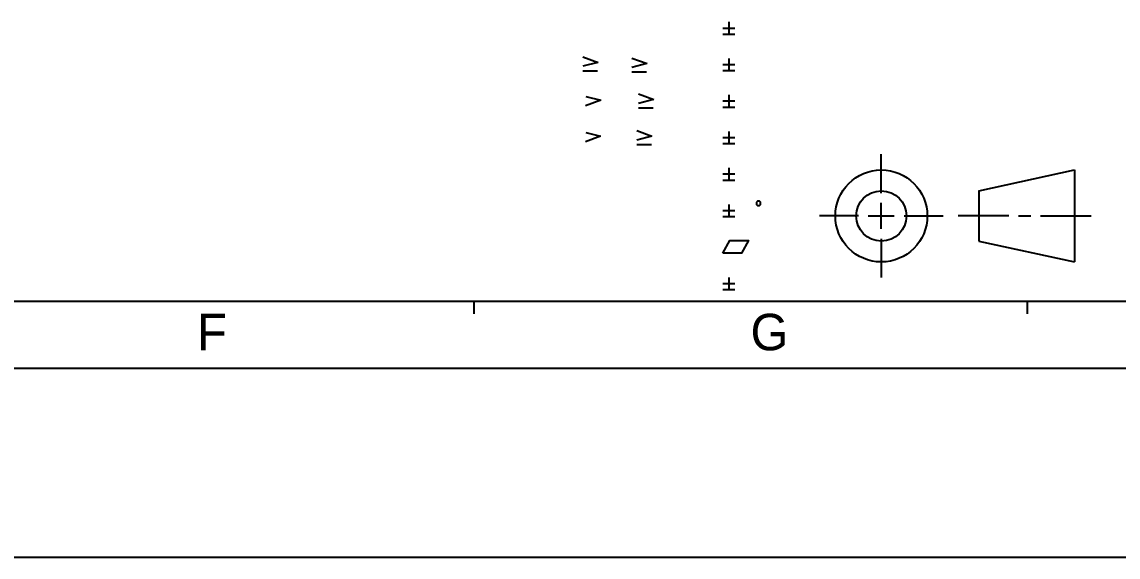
# Model space of a CAD drawing. Header units: millimetres. Extents: x 0 to 420, y 0 to 297.
# Drawn here: x 259.4 to 349.5, y 0 to 44 of the extents above; entities that cross this region are included whole.
import ezdxf

# ---------------------------------------------------------------- set-up
doc = ezdxf.new("R2010")
doc.units = ezdxf.units.MM
doc.header["$LTSCALE"] = 23.1
doc.layers.get('0').update_dxf_attribs({"linetype": 'CONTINUOUS'})
doc.styles.add('TEXTSTYLE_2', font='txt')

# ---------------------------------------------------------------- blocks, each defined once
blk = doc.blocks.new('SYM301_BL0', base_point=(310.529, 34.496))
at = {"color": 7, "linetype": 'CONTINUOUS'}
for p, q in [((309.909, 35.067), (311.149, 34.606)), ((311.124, 34.606), (309.909, 34.29)), ((309.909, 33.925), (311.1, 33.925))]:
    blk.add_line(p, q, dxfattribs=at)
blk = doc.blocks.new('SYM301_BL1', base_point=(310.669, 37.511))
at = {"color": 7, "linetype": 'CONTINUOUS'}
for p, q in [((310.05, 38.082), (311.289, 37.62)), ((311.265, 37.62), (310.05, 37.305)), ((310.05, 36.94), (311.24, 36.94))]:
    blk.add_line(p, q, dxfattribs=at)
blk = doc.blocks.new('SYM301_BL2', base_point=(310.124, 40.461))
at = {"color": 7, "linetype": 'CONTINUOUS'}
for p, q in [((309.504, 41.032), (310.744, 40.57)), ((310.719, 40.57), (309.504, 40.254)), ((309.504, 39.89), (310.695, 39.89))]:
    blk.add_line(p, q, dxfattribs=at)
blk = doc.blocks.new('SYM001_BL3', base_point=(306.306, 34.521))
at = {"color": 7, "linetype": 'CONTINUOUS'}
for p, q in [((306.926, 34.594), (305.686, 34.132)), ((305.711, 34.91), (306.926, 34.594))]:
    blk.add_line(p, q, dxfattribs=at)
blk = doc.blocks.new('SYM001_BL4', base_point=(306.315, 37.483))
at = {"color": 7, "linetype": 'CONTINUOUS'}
for p, q in [((305.719, 37.872), (306.934, 37.556)), ((306.934, 37.556), (305.695, 37.094))]:
    blk.add_line(p, q, dxfattribs=at)
blk = doc.blocks.new('SYM301_BL5', base_point=(306.094, 40.562))
at = {"color": 7, "linetype": 'CONTINUOUS'}
for p, q in [((305.475, 41.133), (306.714, 40.672)), ((306.69, 40.672), (305.475, 40.356)), ((305.475, 39.991), (306.665, 39.991))]:
    blk.add_line(p, q, dxfattribs=at)

msp = doc.modelspace()

# ---------------------------------------------------------------- linework, layer by layer
at = {"color": 7, "linetype": 'CONTINUOUS'}
for p, q in [((316.967, 43.5), (317.967, 43.5)), ((317.467, 44), (317.467, 43)), ((316.967, 43), (317.967, 43)), ((317.467, 41), (317.467, 40)), ((316.967, 40.5), (317.967, 40.5)), ((316.967, 40), (317.967, 40)), ((317.467, 38), (317.467, 37)), ((316.967, 37.5), (317.967, 37.5)), ((316.967, 37), (317.967, 37)), ((316.967, 34.5), (317.967, 34.5)), ((317.467, 35), (317.467, 34)), ((316.967, 34), (317.967, 34)), ((330.004, 29.928), (330.004, 33.12)), ((317.467, 32), (317.467, 31)), ((338.01, 30.108), (345.89, 31.828)), ((345.89, 31.828), (345.89, 24.266)), ((316.967, 31.5), (317.967, 31.5)), ((316.967, 31), (317.967, 31)), ((338.01, 30.108), (338.01, 25.986)), ((317.467, 29), (317.467, 28)), ((330.004, 26.977), (330.004, 29.117)), ((316.967, 28.5), (317.967, 28.5)), ((316.967, 28), (317.967, 28)), ((328.122, 28.047), (324.931, 28.047)), ((328.934, 28.047), (331.073, 28.047)), ((331.885, 28.047), (335.077, 28.047)), ((340.473, 28.047), (336.327, 28.047)), ((341.27, 28.047), (342.299, 28.047)), ((343.097, 28.047), (347.242, 28.047)), ((330.004, 26.166), (330.004, 22.974)), ((338.01, 25.986), (345.89, 24.266)), ((317.467, 23), (317.467, 22)), ((316.967, 22.5), (317.967, 22.5)), ((316.967, 22), (317.967, 22)), ((396, 21), (23.5, 21)), ((296.5, 21), (296.5, 20)), ((342, 21), (342, 20)), ((401, 15.5), (19, 15.5)), ((0, 0), (420, 0))]:
    msp.add_line(p, q, dxfattribs=at)
for points in [[(319.733, 29.167), (319.733, 29), (319.817, 28.917), (319.983, 28.917), (320.067, 29), (320.067, 29.167), (319.983, 29.25), (319.817, 29.25), (319.733, 29.167)], [(316.967, 25), (317.55, 26.042), (319.092, 26.042), (318.508, 25), (316.967, 25)]]:
    msp.add_lwpolyline(points, dxfattribs=at)
for radius in [3.781, 2.061]:
    msp.add_circle((330.004, 28.047), radius, dxfattribs=at)

# ---------------------------------------------------------------- block references
for name, p in [('SYM301_BL5', (306.094, 40.562)), ('SYM301_BL2', (310.124, 40.461)), ('SYM001_BL4', (306.315, 37.483)), ('SYM301_BL1', (310.669, 37.511)), ('SYM001_BL3', (306.306, 34.521)), ('SYM301_BL0', (310.529, 34.496))]:
    msp.add_blockref(name, p, dxfattribs=at)

# ---------------------------------------------------------------- texts
at = {"color": 7, "linetype": 'CONTINUOUS', "char_height": 3, "width": 3, "attachment_point": 1, "line_spacing_factor": 0.9, "style": 'TEXTSTYLE_2'}
for s, insert in [('F', (273.75, 20)), ('G', (319.25, 20))]:
    msp.add_mtext(s, dxfattribs=dict(at, insert=insert))

doc.saveas('drawing.dxf')
